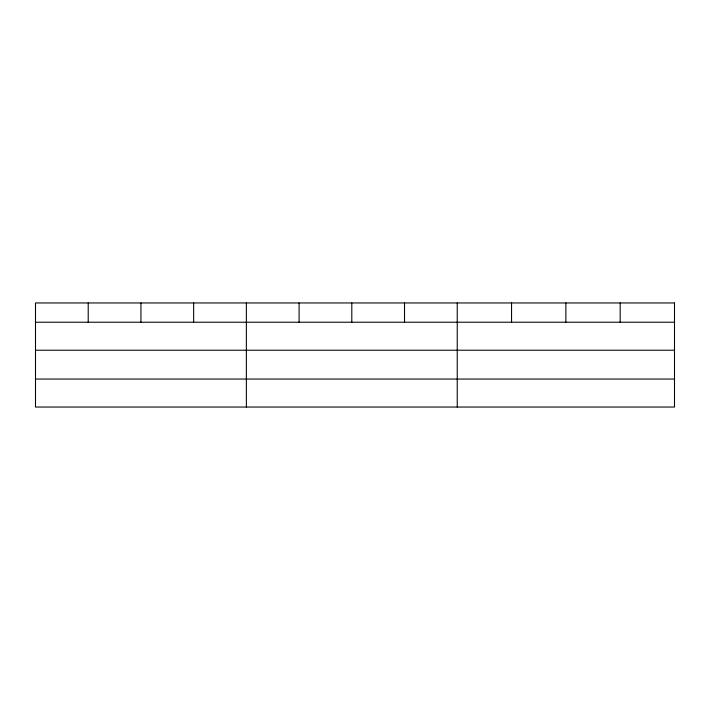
<?xml version="1.0" encoding="UTF-8"?>
<svg xmlns="http://www.w3.org/2000/svg" width="710" height="710" viewBox="0 0 710 710"><rect width="100%" height="100%" fill="white"/><g stroke="black" fill="none" stroke-linecap="round" stroke-linejoin="round"><path stroke-width="1.06" d="M35.5 322.225L674.5 322.225M35.5 350.216L674.5 350.216M35.5 379.051L674.5 379.051M620.185 302.957L620.185 322.225M565.87 302.957L565.87 322.225M511.555 302.957L511.555 322.225M457.24 302.957L457.24 407.043M404.522 302.957L404.522 322.225M351.805 302.957L351.805 322.225M299.087 302.957L299.087 322.225M246.37 302.957L246.37 407.043M193.652 302.957L193.652 322.225M140.935 302.957L140.935 322.225M88.218 302.957L88.218 322.225M674.5 302.957L35.5 302.957L35.5 407.043L674.5 407.043L674.5 302.957"/></g></svg>
